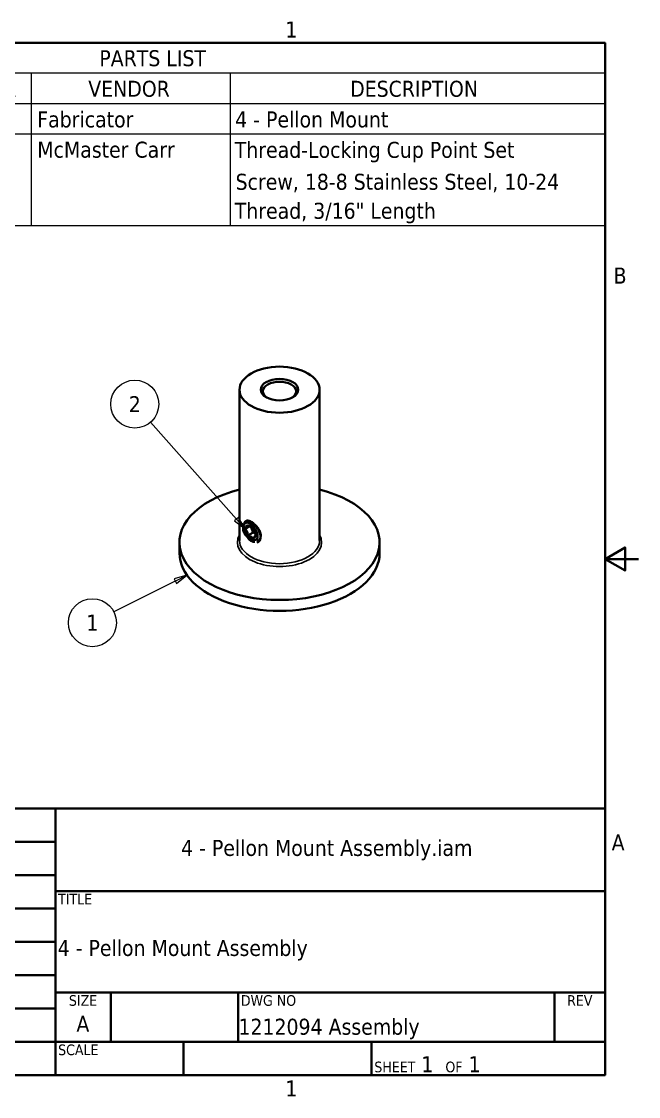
# Model space of a CAD drawing. Header units: inches. Extents: x 0.1 to 10.9, y 0.1 to 8.4.
# Drawn here: x 6.25 to 10.87, y 0.22 to 8.28 of the extents above; entities that cross this region are included whole.
import ezdxf
from ezdxf.enums import TextEntityAlignment as Align

# ---------------------------------------------------------------- set-up
doc = ezdxf.new("R2010")
doc.units = ezdxf.units.IN
doc.header["$MEASUREMENT"] = 0
for name, color, linetype, lineweight in [('Border (ANSI)', 7, 'Continuous', 35), ('Symbol (ANSI)', 7, 'Continuous', 18), ('Title (ANSI)', 7, 'Continuous', 35), ('Visible (ANSI)', 7, 'Continuous', 35), ('Visible Narrow (ANSI)', 7, 'Continuous', 25)]:
    doc.layers.add(name, color=color, linetype=linetype, lineweight=lineweight)
doc.styles.add('Note Text (ANSI)', font='tahoma.ttf')
doc.styles.add('Text Style38', font='tahoma.ttf')
doc.styles.add('Text Style40', font='tahoma.ttf')

# ---------------------------------------------------------------- blocks, each defined once
blk = doc.blocks.new('Borders Default Border')
at = {"layer": 'Border (ANSI)', "flags": 128}
for points in [[(0.38, 0.38), (0.38, 8.12), (10.62, 8.12), (10.62, 0.38), (0.38, 0.38)], [(10.87, 4.25), (10.62, 4.25), (10.77, 4.3366), (10.77, 4.1634), (10.62, 4.25)]]:
    blk.add_lwpolyline(points, dxfattribs=at)
at = {"layer": 'Border (ANSI)', "char_height": 0.12, "attachment_point": 7, "style": 'Note Text (ANSI)'}
for s, insert in [('1', (8.2229, 8.16)), ('B', (10.6834, 6.315)), ('A', (10.669, 2.065)), ('1', (8.2229, 0.22))]:
    blk.add_mtext(s, dxfattribs=dict(at, insert=insert))
blk = doc.blocks.new('Title Blocks ANSI A')
at = {"layer": 'Title (ANSI)'}
for p, q in [((11.25, 6.9986), (5, 6.9986)), ((5, 6.9986), (5, 4.9986)), ((6.25, 4.9986), (6.25, 6.9986)), ((7.1301, 4.9986), (7.1301, 6.9986)), ((11.25, 4.9986), (11.25, 6.9986)), ((7.1301, 6.7486), (5, 6.7486)), ((7.1301, 6.4986), (5, 6.4986)), ((7.1301, 6.3786), (11.25, 6.3786)), ((7.1301, 6.2486), (5, 6.2486)), ((7.1301, 5.9986), (5, 5.9986)), ((7.1301, 5.7486), (5, 5.7486)), ((7.1301, 5.6186), (11.25, 5.6186)), ((7.5443, 5.2486), (7.5443, 5.6186)), ((8.5, 5.2486), (8.5, 5.6186)), ((10.87, 5.2486), (10.87, 5.6186)), ((7.1301, 5.4986), (5, 5.4986)), ((7.1301, 5.2486), (5, 5.2486)), ((7.1301, 5.2486), (11.25, 5.2486)), ((8.089, 4.9986), (8.089, 5.2486)), ((9.5, 4.9986), (9.5, 5.2486)), ((5, 4.9986), (11.25, 4.9986))]:
    blk.add_line(p, q, dxfattribs=at)
at = {"layer": 'Title (ANSI)', "style": 'Text Style40'}
for s, p in [('DRAWN', (5.02, 6.9786)), ('CHECKED', (5.02, 6.7286)), ('QA', (5.02, 6.4786)), ('TITLE', (7.1501, 6.3586)), ('MFG', (5.02, 6.2286)), ('APPROVED', (5.02, 5.9786)), ('DWG NO', (8.52, 5.5986)), ('SCALE', (7.1501, 5.2286))]:
    blk.add_text(s, height=0.08, dxfattribs=at).set_placement(p, align=Align.TOP_LEFT)
for s, p in [('SIZE', (7.3372, 5.5986)), ('REV', (11.06, 5.5986))]:
    blk.add_text(s, height=0.08, dxfattribs=at).set_placement(p, align=Align.TOP_CENTER)
at = {"layer": 'Title (ANSI)', "insert": (9.52, 5.0186), "char_height": 0.12, "attachment_point": 7, "style": 'Note Text (ANSI)'}
blk.add_mtext('\\fTahoma|b0|i0;\\H0.0800;SHEET\\fTahoma|b0|i0;\\H0.1200; 1  \\fTahoma|b0|i0;\\H0.0800;OF\\fTahoma|b0|i0;\\H0.1200; 1 ', dxfattribs=at)
at = {"layer": 'Title (ANSI)'}
for tag, p, height, style in [('AUTHOR_001', (5.0099, 6.7707), 0.1, 'Text Style38'), ('CREATION_DATE_001', (6.2627, 6.7904), 0.1, 'Text Style38'), ('FILENAME_001', (8.072, 6.6425), 0.12, 'Note Text (ANSI)'), ('DESCRIPTION_001', (7.1468, 5.8925), 0.12, 'Note Text (ANSI)'), ('Sheet_Size_001', (7.2873, 5.3236), 0.12, 'Note Text (ANSI)'), ('PART_NUMBER_001', (8.5018, 5.3018), 0.12, 'Note Text (ANSI)')]:
    blk.add_attdef(tag, p, '', height=height, dxfattribs=dict(at, style=style))
at = {"layer": 'Title (ANSI)', "style": 'Text Style38'}
for tag, p in [('CHECKED_BY', (5.02, 6.5186)), ('CHECKED_DATE', (6.27, 6.5186)), ('MFG_APPROVED_BY', (5.02, 6.0186)), ('MFG_APPROVED_DATE', (6.27, 6.0186)), ('ENG_APPROVED_BY', (5.02, 5.7686)), ('ENG_APPROVAL_DATE', (6.27, 5.7686))]:
    blk.add_attdef(tag, text='', height=0.1, dxfattribs=at).set_placement(p, align=Align.BOTTOM_LEFT)
at = {"layer": 'Title (ANSI)', "style": 'Note Text (ANSI)'}
blk.add_attdef('REVISION_NUMBER', text='', height=0.12, dxfattribs=at).set_placement((11.06, 5.3836), align=Align.MIDDLE_CENTER)
blk = doc.blocks.new('PARTS LIST')
at = {"layer": 'Symbol (ANSI)'}
for p, q in [((10.62, 8.12), (3.8786, 8.12)), ((3.8786, 8.12), (3.8786, 7.8915)), ((10.62, 8.12), (10.62, 7.8915)), ((10.62, 7.8915), (3.8786, 7.8915)), ((3.8786, 7.8915), (3.8786, 7.663)), ((4.4254, 7.8915), (4.4254, 7.663)), ((5.0924, 7.8915), (5.0924, 7.663)), ((6.3171, 7.8915), (6.3171, 7.663)), ((7.8093, 7.8915), (7.8093, 7.663)), ((10.62, 7.8915), (10.62, 7.663)), ((10.62, 7.663), (3.8786, 7.663)), ((3.8786, 7.663), (3.8786, 6.7489)), ((4.4254, 7.663), (4.4254, 6.7489)), ((5.0924, 7.663), (5.0924, 6.7489)), ((6.3171, 7.663), (6.3171, 6.7489)), ((7.8093, 7.663), (7.8093, 6.7489)), ((10.62, 7.663), (10.62, 6.7489)), ((10.62, 7.4345), (3.8786, 7.4345)), ((10.62, 6.7489), (3.8786, 6.7489))]:
    blk.add_line(p, q, dxfattribs=at)
at = {"layer": 'Symbol (ANSI)', "char_height": 0.12, "attachment_point": 7, "style": 'Note Text (ANSI)'}
for s, insert in [('PARTS LIST', (6.8292, 7.9425)), ('ITEM', (3.9705, 7.7172)), ('QTY', (4.6091, 7.6844)), ('PART NUMBER', (5.1777, 7.7147)), ('VENDOR', (6.7464, 7.7134)), ('DESCRIPTION', (8.709, 7.7134)), ('1', (4.1249, 7.4885)), ('1', (4.7318, 7.4885)), ('1212094a', (5.1454, 7.4849)), ('Fabricator', (6.3641, 7.4835)), ('4 - Pellon Mount', (7.8475, 7.4835)), ('2', (4.1156, 7.259)), ('1', (4.7318, 7.26)), ('90251A235', (5.1328, 7.2564)), ('McMaster Carr', (6.3641, 7.2566)), ('Thread-Locking Cup Point Set ', (7.8442, 7.2235)), ('Screw, 18-8 Stainless Steel, 10-24 ', (7.8505, 6.9992)), ('Thread, 3/16" Length', (7.8442, 6.7665))]:
    blk.add_mtext(s, dxfattribs=dict(at, insert=insert))
blk = doc.blocks.new('Balloon1')
at = {"layer": 'Symbol (ANSI)'}
for p, q in [((7.857, 4.5488), (7.2137, 5.2765)), ((7.8718, 4.5618), (7.8423, 4.5357)), ((7.8423, 4.5357), (7.9222, 4.475)), ((7.857, 4.5488), (7.9222, 4.475)), ((7.9222, 4.475), (7.8718, 4.5618))]:
    blk.add_line(p, q, dxfattribs=at)
at = {"layer": 'Symbol (ANSI)', "flags": 128}
blk.add_lwpolyline([(7.8423, 4.5357), (7.9222, 4.475), (7.8718, 4.5618), (7.8423, 4.5357)], dxfattribs=at)
at = {"layer": 'Symbol (ANSI)'}
blk.add_circle((7.0947, 5.4111), 0.18, dxfattribs=at)
blk.add_solid([(7.8423, 4.5357), (7.9222, 4.475), (7.8718, 4.5618), (7.8423, 4.5357)], dxfattribs=at)
at = {"layer": 'Symbol (ANSI)', "insert": (7.0947, 5.4111), "char_height": 0.12, "attachment_point": 5, "style": 'Note Text (ANSI)'}
blk.add_mtext('2', dxfattribs=at)
blk = doc.blocks.new('Balloon2')
at = {"layer": 'Symbol (ANSI)'}
for p, q in [((7.4862, 4.1287), (7.3894, 4.1021)), ((7.3982, 4.0845), (7.4862, 4.1287)), ((7.4071, 4.0669), (7.4862, 4.1287)), ((7.3982, 4.0845), (6.9377, 3.8531)), ((7.3894, 4.1021), (7.4071, 4.0669))]:
    blk.add_line(p, q, dxfattribs=at)
at = {"layer": 'Symbol (ANSI)', "flags": 128}
blk.add_lwpolyline([(7.4071, 4.0669), (7.4862, 4.1287), (7.3894, 4.1021), (7.4071, 4.0669)], dxfattribs=at)
at = {"layer": 'Symbol (ANSI)'}
blk.add_circle((6.7774, 3.7725), 0.18, dxfattribs=at)
blk.add_solid([(7.4071, 4.0669), (7.4862, 4.1287), (7.3894, 4.1021), (7.4071, 4.0669)], dxfattribs=at)
at = {"layer": 'Symbol (ANSI)', "insert": (6.7774, 3.7725), "char_height": 0.12, "attachment_point": 5, "style": 'Note Text (ANSI)'}
blk.add_mtext('1', dxfattribs=at)

msp = doc.modelspace()

# ---------------------------------------------------------------- linework, layer by layer
at = {"layer": 'Visible (ANSI)'}
for p, q in [((7.8797, 4.3876), (7.8797, 5.5194)), ((8.4797, 4.3876), (8.4797, 5.5194)), ((7.9705, 4.5268), (7.9738, 4.5253)), ((7.9602, 4.4969), (7.9222, 4.475)), ((7.9828, 4.4496), (7.9413, 4.4257)), ((7.9656, 4.4939), (7.9732, 4.4742)), ((7.9732, 4.4742), (7.9828, 4.4496)), ((7.9828, 4.4496), (7.9979, 4.4409)), ((7.4297, 4.2931), (7.4297, 4.3748)), ((8.0203, 4.3778), (8.0177, 4.3763)), ((8.9297, 4.2931), (8.9297, 4.3748))]:
    msp.add_line(p, q, dxfattribs=at)
at = {"layer": 'Visible (ANSI)', "flags": 128}
for points in [[(7.9164, 4.4428), (7.9132, 4.4505), (7.9109, 4.4573), (7.9078, 4.4696), (7.9063, 4.4816), (7.9062, 4.4929), (7.9077, 4.5029), (7.91, 4.5103), (7.9129, 4.5163), (7.9165, 4.5216), (7.9208, 4.5259), (7.9258, 4.5293), (7.9313, 4.5316), (7.9373, 4.533), (7.9436, 4.5333), (7.9503, 4.5327), (7.9571, 4.531), (7.9641, 4.5285), (7.9712, 4.525), (7.9782, 4.5207), (7.9852, 4.5156), (7.9919, 4.5098), (7.9983, 4.5034), (8.0044, 4.4965), (8.0102, 4.4891), (8.0156, 4.4812), (8.0204, 4.4731), (8.0245, 4.4652), (8.0278, 4.4578), (8.0305, 4.4511), (8.0343, 4.4388), (8.0368, 4.4268)], [(7.9676, 4.5291), (7.9591, 4.5335), (7.9509, 4.5367), (7.9433, 4.5384), (7.9366, 4.5386), (7.9309, 4.5373), (7.9261, 4.5345), (7.9221, 4.5301), (7.919, 4.5242)], [(8.0376, 4.4154), (8.0386, 4.4229), (8.0386, 4.4305), (8.0377, 4.4385), (8.0358, 4.4468), (8.0331, 4.4553), (8.0294, 4.4637), (8.025, 4.4719), (8.0201, 4.4798), (8.0146, 4.4873), (8.0086, 4.4946), (8.0022, 4.5016), (7.9954, 4.5083), (7.9883, 4.5145), (7.9812, 4.5201), (7.9743, 4.525), (7.9676, 4.5291)], [(7.9481, 4.4065), (7.9452, 4.4086), (7.9417, 4.4114), (7.9377, 4.415), (7.9334, 4.4194), (7.9243, 4.4304), (7.9164, 4.4428)], [(7.9413, 4.5023), (7.9411, 4.4999), (7.9402, 4.4974), (7.9388, 4.4947), (7.9369, 4.4916), (7.9344, 4.4883), (7.9312, 4.4845), (7.9272, 4.4801), (7.9222, 4.475)], [(7.9222, 4.475), (7.9272, 4.4696), (7.9312, 4.4643), (7.9344, 4.4589), (7.9369, 4.4533)], [(7.9369, 4.4533), (7.9388, 4.4474), (7.9402, 4.441), (7.9411, 4.4338), (7.9413, 4.4257)], [(7.9632, 4.4956), (7.9538, 4.4993), (7.948, 4.5009), (7.9413, 4.5023)], [(8.0321, 4.4463), (8.03, 4.4547), (8.027, 4.4632), (8.0231, 4.4717), (8.0184, 4.4801), (8.0128, 4.4883), (8.0064, 4.4961), (7.9996, 4.5031), (7.9925, 4.5092)], [(8.0347, 4.4504), (8.0361, 4.4409), (8.0359, 4.432)], [(7.9387, 4.4141), (7.9444, 4.4059), (7.9508, 4.3985), (7.9576, 4.392), (7.9647, 4.3868), (7.9719, 4.3827), (7.9795, 4.3798), (7.9873, 4.378), (7.9951, 4.3776)], [(7.9413, 4.4257), (7.9489, 4.424), (7.9554, 4.4221), (7.9609, 4.42), (7.9656, 4.4176), (7.9698, 4.4149), (7.9734, 4.4117), (7.9767, 4.408), (7.9796, 4.4037)], [(7.9796, 4.4037), (7.9846, 4.4088), (7.9886, 4.4131), (7.9918, 4.4169), (7.9943, 4.4203), (7.9962, 4.4233), (7.9976, 4.426), (7.9985, 4.4286), (7.9988, 4.431)], [(8.011, 4.4027), (8.006, 4.3969), (7.9998, 4.3929), (7.9926, 4.391), (7.9845, 4.3911)], [(8.0099, 4.3734), (8.016, 4.3754), (8.0214, 4.3789)], [(8.0214, 4.3789), (8.0199, 4.3844), (8.0177, 4.3903), (8.0147, 4.3964), (8.011, 4.4027)], [(8.0243, 4.3804), (8.028, 4.3839), (8.0312, 4.3882), (8.0338, 4.3932), (8.0357, 4.3988), (8.037, 4.405), (8.0376, 4.4117), (8.0375, 4.419), (8.0368, 4.4268)]]:
    msp.add_lwpolyline(points, dxfattribs=at)
at = {"layer": 'Visible (ANSI)'}
for major_axis in [(-0.3, 0), (-0.1406, 0)]:
    msp.add_ellipse((8.1797, 5.5194), major_axis=major_axis, ratio=0.575862, dxfattribs=at)
for centre, major_axis, ratio, start_param, end_param in [((8.1797, 5.5066), (-0.125, 0), 0.575862, 2.421213, 7.003565), ((8.1797, 4.3748), (-0.75, 0), 0.575862, 5.123906, 10.584057), ((7.9605, 4.453), (-0.0379, 0.0659), 0.578093, 3.580609, 7.680632), ((7.9605, 4.453), (-0.027, 0.0469), 0.578093, 6.02332, 7.070517), ((7.9605, 4.453), (0.027, -0.0469), 0.578093, 3.928925, 4.976122), ((7.9605, 4.453), (-0.027, 0.0469), 0.578093, 4.976122, 6.02332), ((8.0019, 4.4769), (0.0234, -0.0406), 0.578093, 4.048686, 4.452523), ((8.0019, 4.4769), (0.0234, -0.0406), 0.578093, 4.452523, 5.376092), ((7.9605, 4.453), (-0.027, 0.0469), 0.578093, 3.928925, 4.976122), ((7.9605, 4.453), (0.027, -0.0469), 0.578093, 4.976122, 6.02332), ((7.9605, 4.453), (0.0339, -0.0589), 0.578093, 5.237921, 6.02332), ((7.9605, 4.453), (0.027, -0.0469), 0.578093, 6.02332, 7.070517), ((7.9699, 4.4584), (0.0474, -0.0823), 0.578093, 0.091218, 0.876616), ((8.1797, 4.2931), (-0.75, 0), 0.575862, 0, 3.141593)]:
    msp.add_ellipse(centre, major_axis=major_axis, ratio=ratio, start_param=start_param, end_param=end_param, dxfattribs=at)
at = {"layer": 'Visible Narrow (ANSI)'}
msp.add_line((7.9676, 4.5291), (7.9682, 4.5287), dxfattribs=at)
for centre, major_axis, start_param, end_param in [((8.1797, 4.3748), (-0.3156, 0), 5.967214, 9.740749), ((8.1797, 4.3876), (0.3, 0), 3.141593, 6.283185)]:
    msp.add_ellipse(centre, major_axis=major_axis, ratio=0.575862, start_param=start_param, end_param=end_param, dxfattribs=at)

# ---------------------------------------------------------------- block references
msp.add_blockref('Borders Default Border', (0, 0))
msp.add_blockref('Title Blocks ANSI A', (-0.63, -4.6186)).add_auto_attribs({'AUTHOR_001': 'MSMaxwell', 'CREATION_DATE_001': '2/3/2016', 'FILENAME_001': '4 - Pellon Mount Assembly.iam', 'DESCRIPTION_001': '4 - Pellon Mount Assembly', 'Sheet_Size_001': 'A', 'PART_NUMBER_001': '1212094 Assembly'})
at = {"layer": 'Symbol (ANSI)'}
for name in ['PARTS LIST', 'Balloon1', 'Balloon2']:
    msp.add_blockref(name, (0, 0), dxfattribs=at)

doc.saveas('drawing.dxf')
